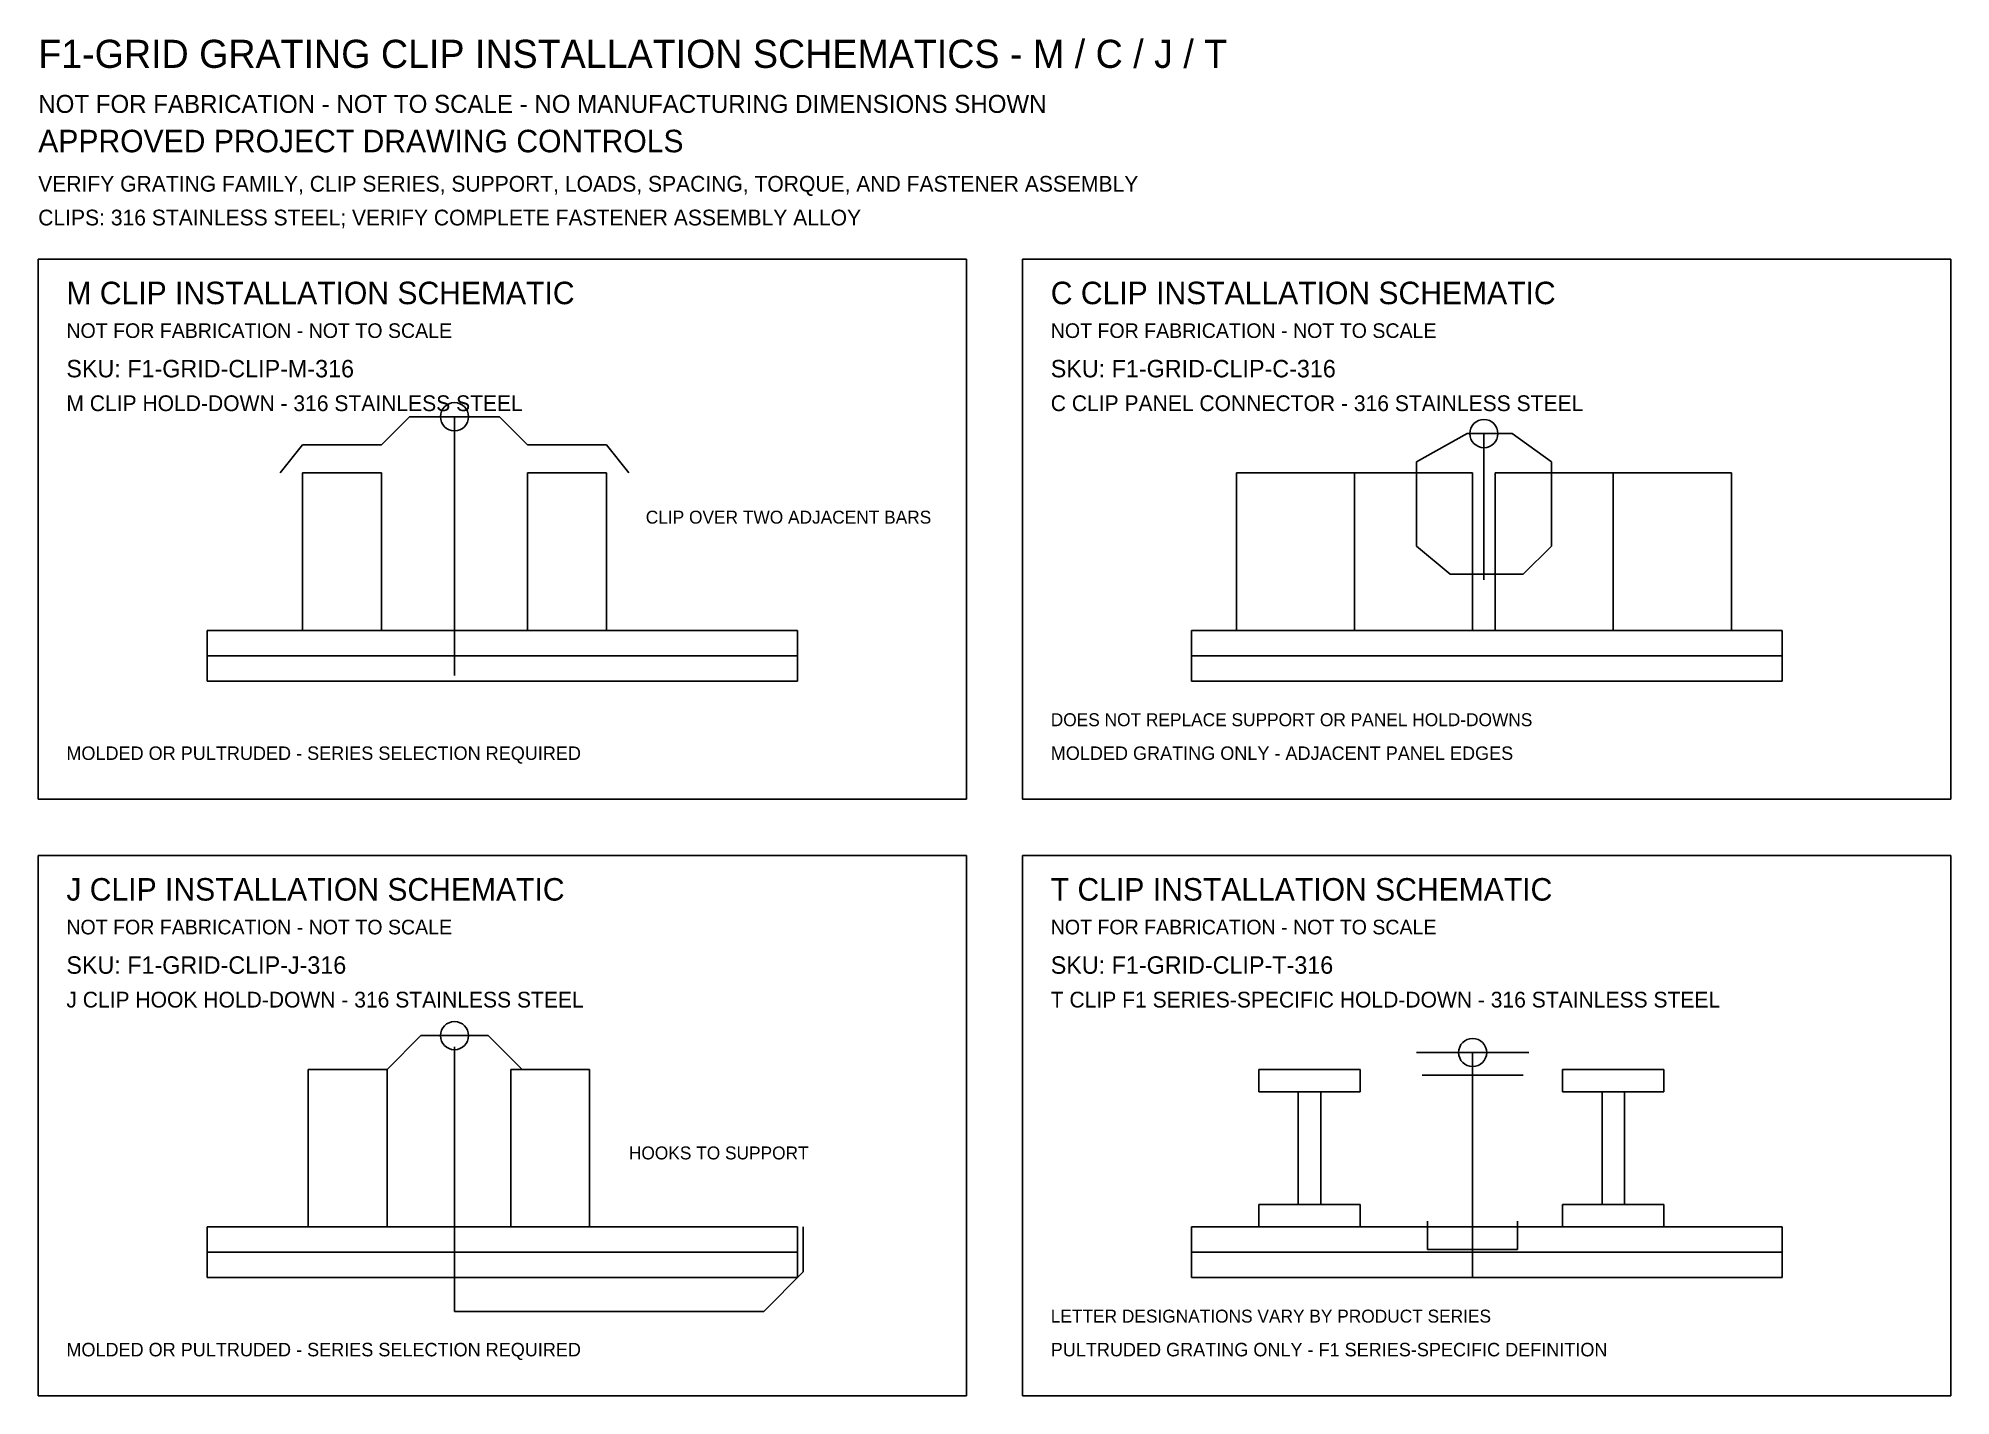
# Model space of a CAD drawing. Extents: x 10 to 350, y 11 to 252.
import ezdxf

# ---------------------------------------------------------------- set-up
doc = ezdxf.new("R2010")
doc.units = 0
for name, color, linetype in [('C_CLIP', 2, 'CONTINUOUS'), ('J_CLIP', 3, 'CONTINUOUS'), ('M_CLIP', 1, 'CONTINUOUS'), ('NOTES', 7, 'CONTINUOUS'), ('SUPPORT', 8, 'CONTINUOUS'), ('T_CLIP', 4, 'CONTINUOUS')]:
    doc.layers.add(name, color=color, linetype=linetype)

msp = doc.modelspace()

# ---------------------------------------------------------------- linework, layer by layer
at = {"layer": 'C_CLIP'}
for p, q in [((255, 177), (264, 182)), ((264, 182), (272, 182)), ((267, 182), (267, 156)), ((272, 182), (279, 177)), ((255, 162), (255, 177)), ((279, 177), (279, 162)), ((261, 157), (255, 162)), ((279, 162), (274, 157)), ((274, 157), (261, 157))]:
    msp.add_line(p, q, dxfattribs=at)
msp.add_circle((267, 182), 2.5, dxfattribs=at)
at = {"layer": 'J_CLIP'}
for p, q in [((72, 69), (78, 75)), ((78, 75), (90, 75)), ((90, 75), (96, 69)), ((84, 73), (84, 31)), ((146, 33), (146, 41)), ((84, 31), (84, 26)), ((139, 26), (146, 33)), ((84, 26), (139, 26))]:
    msp.add_line(p, q, dxfattribs=at)
msp.add_circle((84, 75), 2.5, dxfattribs=at)
at = {"layer": 'M_CLIP'}
for p, q in [((71, 180), (76, 185)), ((76, 185), (92, 185)), ((84, 185), (84, 139)), ((92, 185), (97, 180)), ((53, 175), (57, 180)), ((57, 180), (71, 180)), ((97, 180), (111, 180)), ((111, 180), (115, 175))]:
    msp.add_line(p, q, dxfattribs=at)
msp.add_circle((84, 185), 2.5, dxfattribs=at)
at = {"layer": 'NOTES'}
for p, q in [((175, 213), (10, 213)), ((10, 213), (10, 117)), ((175, 117), (175, 213)), ((350, 213), (185, 213)), ((185, 213), (185, 117)), ((350, 117), (350, 213)), ((10, 117), (175, 117)), ((185, 117), (350, 117)), ((175, 107), (10, 107)), ((10, 107), (10, 11)), ((175, 11), (175, 107)), ((350, 107), (185, 107)), ((185, 107), (185, 11)), ((350, 11), (350, 107)), ((10, 11), (175, 11)), ((185, 11), (350, 11))]:
    msp.add_line(p, q, dxfattribs=at)
at = {"layer": 'SUPPORT'}
for p, q in [((71, 175), (57, 175)), ((57, 175), (57, 147)), ((71, 147), (71, 175)), ((111, 175), (97, 175)), ((97, 175), (97, 147)), ((111, 147), (111, 175)), ((265, 175), (223, 175)), ((223, 175), (223, 147)), ((244, 147), (244, 175)), ((265, 147), (265, 175)), ((311, 175), (269, 175)), ((269, 175), (269, 147)), ((290, 147), (290, 175)), ((311, 147), (311, 175)), ((145, 147), (40, 147)), ((40, 147), (40, 138)), ((57, 147), (71, 147)), ((97, 147), (111, 147)), ((145, 138), (145, 147)), ((320, 147), (215, 147)), ((215, 147), (215, 138)), ((223, 147), (265, 147)), ((269, 147), (311, 147)), ((320, 138), (320, 147)), ((40, 142.5), (145, 142.5)), ((215, 142.5), (320, 142.5)), ((40, 138), (145, 138)), ((215, 138), (320, 138)), ((72, 69), (58, 69)), ((58, 69), (58, 41)), ((72, 41), (72, 69)), ((108, 69), (94, 69)), ((94, 69), (94, 41)), ((108, 41), (108, 69)), ((245, 69), (227, 69)), ((227, 69), (227, 65)), ((245, 65), (245, 69)), ((299, 69), (281, 69)), ((281, 69), (281, 65)), ((299, 65), (299, 69)), ((227, 65), (245, 65)), ((238, 65), (234, 65)), ((234, 65), (234, 45)), ((238, 45), (238, 65)), ((281, 65), (299, 65)), ((292, 65), (288, 65)), ((288, 65), (288, 45)), ((292, 45), (292, 65)), ((245, 45), (227, 45)), ((227, 45), (227, 41)), ((234, 45), (238, 45)), ((245, 41), (245, 45)), ((299, 45), (281, 45)), ((281, 45), (281, 41)), ((288, 45), (292, 45)), ((299, 41), (299, 45)), ((145, 41), (40, 41)), ((40, 41), (40, 32)), ((58, 41), (72, 41)), ((94, 41), (108, 41)), ((145, 32), (145, 41)), ((320, 41), (215, 41)), ((215, 41), (215, 32)), ((227, 41), (245, 41)), ((281, 41), (299, 41)), ((320, 32), (320, 41)), ((40, 36.5), (145, 36.5)), ((215, 36.5), (320, 36.5)), ((40, 32), (145, 32)), ((215, 32), (320, 32))]:
    msp.add_line(p, q, dxfattribs=at)
at = {"layer": 'T_CLIP'}
for p, q in [((255, 72), (275, 72)), ((265, 72), (265, 32)), ((256, 68), (274, 68)), ((257, 42), (257, 37)), ((273, 37), (273, 42)), ((257, 37), (273, 37))]:
    msp.add_line(p, q, dxfattribs=at)
msp.add_circle((265, 72), 2.5, dxfattribs=at)

# ---------------------------------------------------------------- texts
at = {"layer": 'C_CLIP'}
for s, height, p in [('SKU: F1-GRID-CLIP-C-316', 3.1, (190, 192)), ('C CLIP PANEL CONNECTOR - 316 STAINLESS STEEL', 2.8, (190, 186))]:
    msp.add_text(s, height=height, dxfattribs=at).set_placement(p)
at = {"layer": 'J_CLIP'}
for s, height, p in [('SKU: F1-GRID-CLIP-J-316', 3.1, (15, 86)), ('J CLIP HOOK HOLD-DOWN - 316 STAINLESS STEEL', 2.8, (15, 80))]:
    msp.add_text(s, height=height, dxfattribs=at).set_placement(p)
at = {"layer": 'M_CLIP'}
for s, height, p in [('SKU: F1-GRID-CLIP-M-316', 3.1, (15, 192)), ('M CLIP HOLD-DOWN - 316 STAINLESS STEEL', 2.8, (15, 186))]:
    msp.add_text(s, height=height, dxfattribs=at).set_placement(p)
at = {"layer": 'NOTES'}
for s, height, p in [('F1-GRID GRATING CLIP INSTALLATION SCHEMATICS - M / C / J / T', 5, (10, 247)), ('NOT FOR FABRICATION - NOT TO SCALE - NO MANUFACTURING DIMENSIONS SHOWN', 3.2, (10, 239)), ('APPROVED PROJECT DRAWING CONTROLS', 4, (10, 232)), ('VERIFY GRATING FAMILY, CLIP SERIES, SUPPORT, LOADS, SPACING, TORQUE, AND FASTENER ASSEMBLY', 2.8, (10, 225)), ('CLIPS: 316 STAINLESS STEEL; VERIFY COMPLETE FASTENER ASSEMBLY ALLOY', 2.8, (10, 219)), ('M CLIP INSTALLATION SCHEMATIC', 4, (15, 205)), ('C CLIP INSTALLATION SCHEMATIC', 4, (190, 205)), ('NOT FOR FABRICATION - NOT TO SCALE', 2.6, (15, 199)), ('NOT FOR FABRICATION - NOT TO SCALE', 2.6, (190, 199)), ('CLIP OVER TWO ADJACENT BARS', 2.3, (118, 166)), ('DOES NOT REPLACE SUPPORT OR PANEL HOLD-DOWNS', 2.3, (190, 130)), ('MOLDED OR PULTRUDED - SERIES SELECTION REQUIRED', 2.4, (15, 124)), ('MOLDED GRATING ONLY - ADJACENT PANEL EDGES', 2.4, (190, 124)), ('J CLIP INSTALLATION SCHEMATIC', 4, (15, 99)), ('T CLIP INSTALLATION SCHEMATIC', 4, (190, 99)), ('NOT FOR FABRICATION - NOT TO SCALE', 2.6, (15, 93)), ('NOT FOR FABRICATION - NOT TO SCALE', 2.6, (190, 93)), ('HOOKS TO SUPPORT', 2.3, (115, 53)), ('LETTER DESIGNATIONS VARY BY PRODUCT SERIES', 2.3, (190, 24)), ('MOLDED OR PULTRUDED - SERIES SELECTION REQUIRED', 2.4, (15, 18)), ('PULTRUDED GRATING ONLY - F1 SERIES-SPECIFIC DEFINITION', 2.4, (190, 18))]:
    msp.add_text(s, height=height, dxfattribs=at).set_placement(p)
at = {"layer": 'T_CLIP'}
for s, height, p in [('SKU: F1-GRID-CLIP-T-316', 3.1, (190, 86)), ('T CLIP F1 SERIES-SPECIFIC HOLD-DOWN - 316 STAINLESS STEEL', 2.8, (190, 80))]:
    msp.add_text(s, height=height, dxfattribs=at).set_placement(p)

doc.saveas('drawing.dxf')
